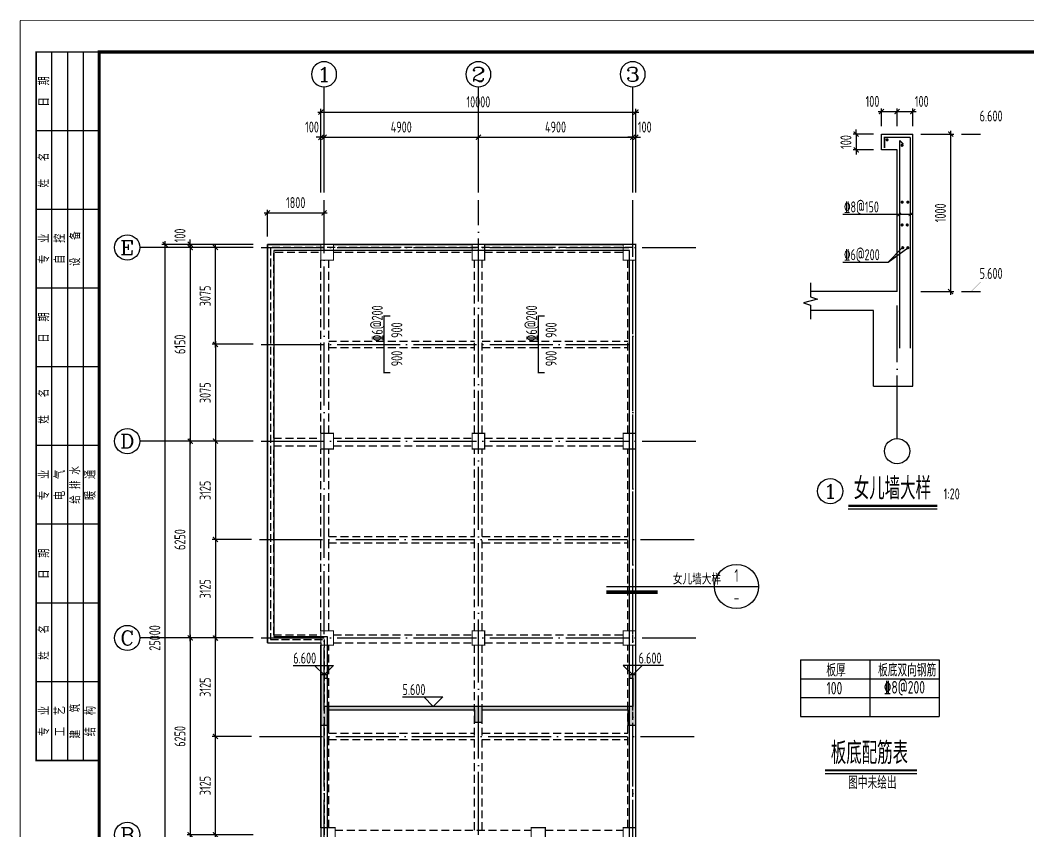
# Model space of a CAD drawing. Extents: x 287149 to 898857, y 100802 to 160212.
# Drawn here: x 775037 to 807034, y 117087 to 142832 of the extents above; entities that cross this region are included whole.
import ezdxf
from ezdxf.enums import TextEntityAlignment as Align

# ---------------------------------------------------------------- set-up
doc = ezdxf.new("R2010")
doc.units = 0
doc.header["$LTSCALE"] = 1000
for name, pattern in [('3', [3.75, 2.5, -1.25]), ('DASH', [0.35, 0.25, -0.1]), ('DOTE', [2.42, 2, -0.2, 0.02, -0.2])]:
    doc.linetypes.add(name, pattern=pattern)
doc.layers.get('0').update_dxf_attribs({"linetype": 'CONTINUOUS'})
doc.layers.get('DEFPOINTS').update_dxf_attribs({"linetype": 'CONTINUOUS'})
for name, color, linetype in [('22000', 2, 'CONTINUOUS'), ('AXIS', 8, 'DOTE'), ('AXIS_DIM', 3, 'CONTINUOUS'), ('AXIS_TEXT', 3, 'CONTINUOUS'), ('DIM', 3, 'CONTINUOUS'), ('DOTE', 8, 'DOTE'), ('FRAME', 3, 'CONTINUOUS'), ('HATCH', 8, 'CONTINUOUS'), ('PUB_TEXT', 7, 'CONTINUOUS'), ('roof', 30, 'CONTINUOUS'), ('S_BEAM', 4, 'CONTINUOUS'), ('S_BEAMDASH', 134, '3'), ('S_BEAMDIMLOCALVER', 7, 'CONTINUOUS'), ('S_CL', 2, 'CONTINUOUS'), ('TEXT', 7, 'CONTINUOUS'), ('THIN', 7, 'CONTINUOUS'), ('WALL', 6, 'CONTINUOUS'), ('填充', 8, 'CONTINUOUS'), ('支座钢筋', 1, 'CONTINUOUS'), ('板标注', 221, 'CONTINUOUS'), ('第三道尺寸线', 4, 'CONTINUOUS')]:
    doc.layers.add(name, color=color, linetype=linetype)
for name, color, linetype, lineweight in [('rein', 1, 'CONTINUOUS', 18), ('S_SlabUpBar', 1, 'CONTINUOUS', 35), ('S_SlabUpBarDim', 84, 'CONTINUOUS', 25), ('S_SlabUpBarText', 7, 'CONTINUOUS', 25)]:
    doc.layers.add(name, color=color, linetype=linetype, lineweight=lineweight)
doc.styles.add('_AXIS', font='complex.shx', dxfattribs={"bigfont": 'gbcbig.shx'})
doc.styles.add('_TCH_AXIS', font='COMPLEX', dxfattribs={"bigfont": 'GBCBIG'})
doc.styles.add('COMPLEX', font='COMPLEX')
doc.styles.add('DXFS', font='txt.shx', dxfattribs={"width": 0.7, "bigfont": 'dxfs.shx'})
doc.styles.add('hztxt', font='tssdeng.shx', dxfattribs={"width": 0.7, "height": 10, "bigfont": 'hztxt.shx'})
doc.styles.add('TSSD_Dimension', font='tssdeng.shx', dxfattribs={"width": 0.7, "bigfont": 'hztxt.shx'})
doc.styles.add('TSSD_Label', font='tssdeng.shx', dxfattribs={"width": 0.7, "bigfont": 'aHzTXT.shx'})
doc.styles.add('TSSD_Num', font='Tssdeng.shx', dxfattribs={"width": 0.7, "bigfont": 'hztxt.shx'})
doc.styles.add('TSSD_Rein', font='tssdeng.shx', dxfattribs={"width": 0.7, "bigfont": 'hztxt.shx'})
doc.dimstyles.new('TSSD_100_100', dxfattribs={"dimtxt": 350, "dimasz": 150, "dimexe": 100, "dimexo": 250, "dimgap": 150, "dimtad": 1, "dimdec": 0, "dimzin": 0, "dimdsep": 46, "dimtxsty": 'TSSD_Dimension', "dimblk": 'ARCHTICK', "dimcen": 0, "dimdle": 100, "dimclrd": 3, "dimclre": 3, "dimclrt": 7, "dimadec": 0, "dimazin": 0, "dimtfac": 1, "dimtdec": 0, "dimtix": 1, "dimtmove": 2, "dimatfit": 3, "dimfxl": 100, "dimtolj": 1, "dimtzin": 0, "dimarcsym": 0})
doc.dimstyles.new('TSSD_20_100', dxfattribs={"dimtxt": 350, "dimasz": 150, "dimexe": 100, "dimexo": 250, "dimgap": 150, "dimtad": 1, "dimdec": 0, "dimlfac": 0.2, "dimzin": 0, "dimdsep": 46, "dimtxsty": 'TSSD_Dimension', "dimblk": 'ARCHTICK', "dimcen": 0, "dimdle": 100, "dimclrd": 256, "dimclre": 256, "dimclrt": 55, "dimadec": 0, "dimazin": 0, "dimtfac": 1, "dimtdec": 0, "dimtix": 1, "dimtmove": 2, "dimatfit": 3, "dimldrblk": '_tsdbk', "dimfxl": 100, "dimtolj": 1, "dimtzin": 0, "dimarcsym": 0})

# ---------------------------------------------------------------- blocks, each defined once
blk = doc.blocks.new('_ARCHTICK')
at = {"color": 0}
blk.add_lwpolyline([(-0.53, -0.53, 0.25, 0.25, 0), (0.53, 0.53, 0.5, 0.5, 0)], format="xyseb", dxfattribs=at)
blk = doc.blocks.new('*D311')
at = {"layer": 'AXIS_DIM', "color": 3, "lineweight": -2}
for p, q in [((784687, 137362), (784687, 139212)), ((789587, 137362), (789587, 139212)), ((784587, 139112), (789687, 139112))]:
    blk.add_line(p, q, dxfattribs=at)
at = {"layer": 'DEFPOINTS', "color": 0}
for p in [(789587, 139112), (784687, 137112), (789587, 137112)]:
    blk.add_point(p, dxfattribs=at)
at = {"layer": 'AXIS_DIM', "color": 3, "lineweight": -2, "xscale": 150, "yscale": 150, "zscale": 150, "rotation": 180}
blk.add_blockref('_ARCHTICK', (784687, 139112), dxfattribs=at)
at = {"layer": 'AXIS_DIM', "color": 3, "lineweight": -2, "xscale": 150, "yscale": 150, "zscale": 150}
blk.add_blockref('_ARCHTICK', (789587, 139112), dxfattribs=at)
at = {"layer": 'AXIS_DIM', "color": 7, "insert": (787137, 139437), "char_height": 350, "attachment_point": 5, "style": 'TSSD_Dimension'}
blk.add_mtext('\\A1;4900', dxfattribs=at)
blk = doc.blocks.new('*D312')
at = {"layer": 'AXIS_DIM', "color": 3, "lineweight": -2}
for p, q in [((789587, 137362), (789587, 139212)), ((794487, 137362), (794487, 139212)), ((789487, 139112), (794587, 139112))]:
    blk.add_line(p, q, dxfattribs=at)
at = {"layer": 'DEFPOINTS', "color": 0}
for p in [(794487, 139112), (789587, 137112), (794487, 137112)]:
    blk.add_point(p, dxfattribs=at)
at = {"layer": 'AXIS_DIM', "color": 3, "lineweight": -2, "xscale": 150, "yscale": 150, "zscale": 150, "rotation": 180}
blk.add_blockref('_ARCHTICK', (789587, 139112), dxfattribs=at)
at = {"layer": 'AXIS_DIM', "color": 3, "lineweight": -2, "xscale": 150, "yscale": 150, "zscale": 150}
blk.add_blockref('_ARCHTICK', (794487, 139112), dxfattribs=at)
at = {"layer": 'AXIS_DIM', "color": 7, "insert": (792037, 139437), "char_height": 350, "attachment_point": 5, "style": 'TSSD_Dimension'}
blk.add_mtext('\\A1;4900', dxfattribs=at)
blk = doc.blocks.new('*D314')
at = {"layer": 'AXIS_DIM', "color": 3, "lineweight": -2}
for p, q in [((782437, 123212), (780337, 123212)), ((780437, 123312), (780437, 116862)), ((782437, 116962), (780337, 116962))]:
    blk.add_line(p, q, dxfattribs=at)
at = {"layer": 'DEFPOINTS', "color": 0}
for p in [(782687, 123212), (780437, 116962), (782687, 116962)]:
    blk.add_point(p, dxfattribs=at)
at = {"layer": 'AXIS_DIM', "color": 3, "lineweight": -2, "xscale": 150, "yscale": 150, "zscale": 150}
for p, rotation in [((780437, 123212), 90), ((780437, 116962), 270)]:
    blk.add_blockref('_ARCHTICK', p, dxfattribs=dict(at, rotation=rotation))
at = {"layer": 'AXIS_DIM', "color": 7, "insert": (780112, 120087), "char_height": 350, "attachment_point": 5, "rotation": 90, "style": 'TSSD_Dimension'}
blk.add_mtext('\\A1;6250', dxfattribs=at)
blk = doc.blocks.new('*D315')
at = {"layer": 'AXIS_DIM', "color": 3, "lineweight": -2}
for p, q in [((780437, 135712), (780437, 129362)), ((782437, 135612), (780337, 135612)), ((782437, 129462), (780337, 129462))]:
    blk.add_line(p, q, dxfattribs=at)
at = {"layer": 'DEFPOINTS', "color": 0}
for p in [(782687, 135612), (780437, 129462), (782687, 129462)]:
    blk.add_point(p, dxfattribs=at)
at = {"layer": 'AXIS_DIM', "color": 3, "lineweight": -2, "xscale": 150, "yscale": 150, "zscale": 150}
for p, rotation in [((780437, 135612), 90), ((780437, 129462), 270)]:
    blk.add_blockref('_ARCHTICK', p, dxfattribs=dict(at, rotation=rotation))
at = {"layer": 'AXIS_DIM', "color": 7, "insert": (780112, 132537), "char_height": 350, "attachment_point": 5, "rotation": 90, "style": 'TSSD_Dimension'}
blk.add_mtext('\\A1;6150', dxfattribs=at)
blk = doc.blocks.new('*D316')
at = {"layer": 'AXIS_DIM', "color": 3, "lineweight": -2}
for p, q in [((784487, 139912), (794687, 139912)), ((784587, 137362), (784587, 140012)), ((794587, 137362), (794587, 140012))]:
    blk.add_line(p, q, dxfattribs=at)
at = {"layer": 'DEFPOINTS', "color": 0}
for p in [(794587, 139912), (784587, 137112), (794587, 137112)]:
    blk.add_point(p, dxfattribs=at)
at = {"layer": 'AXIS_DIM', "color": 3, "lineweight": -2, "xscale": 150, "yscale": 150, "zscale": 150, "rotation": 180}
blk.add_blockref('_ARCHTICK', (784587, 139912), dxfattribs=at)
at = {"layer": 'AXIS_DIM', "color": 3, "lineweight": -2, "xscale": 150, "yscale": 150, "zscale": 150}
blk.add_blockref('_ARCHTICK', (794587, 139912), dxfattribs=at)
at = {"layer": 'AXIS_DIM', "color": 7, "insert": (789587, 140237), "char_height": 350, "attachment_point": 5, "style": 'TSSD_Dimension'}
blk.add_mtext('\\A1;10000', dxfattribs=at)
blk = doc.blocks.new('*D317')
at = {"layer": 'AXIS_DIM', "color": 3, "lineweight": -2}
for p, q in [((782437, 135712), (779537, 135712)), ((779637, 110612), (779637, 135812)), ((782437, 110712), (779537, 110712))]:
    blk.add_line(p, q, dxfattribs=at)
at = {"layer": 'DEFPOINTS', "color": 0}
for p in [(779637, 135712), (782687, 135712), (782687, 110712)]:
    blk.add_point(p, dxfattribs=at)
at = {"layer": 'AXIS_DIM', "color": 3, "lineweight": -2, "xscale": 150, "yscale": 150, "zscale": 150}
for p, rotation in [((779637, 135712), 90), ((779637, 110712), 270)]:
    blk.add_blockref('_ARCHTICK', p, dxfattribs=dict(at, rotation=rotation))
at = {"layer": 'AXIS_DIM', "color": 7, "insert": (779312, 123212), "char_height": 350, "attachment_point": 5, "rotation": 90, "style": 'TSSD_Dimension'}
blk.add_mtext('\\A1;25000', dxfattribs=at)
blk = doc.blocks.new('*D319')
at = {"layer": 'AXIS_DIM', "color": 3, "lineweight": -2}
for p, q in [((782437, 135712), (780337, 135712)), ((780437, 135712), (780437, 135862)), ((780437, 135612), (780437, 135712)), ((782437, 135612), (780337, 135612)), ((780437, 135612), (780437, 135462))]:
    blk.add_line(p, q, dxfattribs=at)
at = {"layer": 'DEFPOINTS', "color": 0}
for p in [(780437, 135712), (782687, 135712), (782687, 135612)]:
    blk.add_point(p, dxfattribs=at)
at = {"layer": 'AXIS_DIM', "color": 3, "lineweight": -2, "xscale": 150, "yscale": 150, "zscale": 150}
for p, rotation in [((780437, 135712), 270), ((780437, 135612), 90)]:
    blk.add_blockref('_ARCHTICK', p, dxfattribs=dict(at, rotation=rotation))
at = {"layer": 'AXIS_DIM', "color": 7, "insert": (780112, 135994), "char_height": 350, "attachment_point": 5, "rotation": 90, "style": 'TSSD_Dimension'}
blk.add_mtext('\\A1;100', dxfattribs=at)
blk = doc.blocks.new('*D320')
at = {"layer": 'AXIS_DIM', "color": 3, "lineweight": -2}
for p, q in [((794487, 137362), (794487, 139212)), ((794587, 137362), (794587, 139212)), ((794487, 139112), (794337, 139112)), ((794487, 139112), (794587, 139112)), ((794587, 139112), (794737, 139112))]:
    blk.add_line(p, q, dxfattribs=at)
at = {"layer": 'DEFPOINTS', "color": 0}
for p in [(794587, 139112), (794487, 137112), (794587, 137112)]:
    blk.add_point(p, dxfattribs=at)
at = {"layer": 'AXIS_DIM', "color": 3, "lineweight": -2, "xscale": 150, "yscale": 150, "zscale": 150}
blk.add_blockref('_ARCHTICK', (794487, 139112), dxfattribs=at)
at = {"layer": 'AXIS_DIM', "color": 3, "lineweight": -2, "xscale": 150, "yscale": 150, "zscale": 150, "rotation": 180}
blk.add_blockref('_ARCHTICK', (794587, 139112), dxfattribs=at)
at = {"layer": 'AXIS_DIM', "color": 7, "insert": (794869, 139437), "char_height": 350, "attachment_point": 5, "style": 'TSSD_Dimension'}
blk.add_mtext('\\A1;100', dxfattribs=at)
blk = doc.blocks.new('*D321')
at = {"layer": 'AXIS_DIM', "color": 3, "lineweight": -2}
for p, q in [((784587, 137362), (784587, 139212)), ((784687, 137362), (784687, 139212)), ((784587, 139112), (784437, 139112)), ((784687, 139112), (784587, 139112)), ((784687, 139112), (784837, 139112))]:
    blk.add_line(p, q, dxfattribs=at)
at = {"layer": 'DEFPOINTS', "color": 0}
for p in [(784587, 139112), (784587, 137112), (784687, 137112)]:
    blk.add_point(p, dxfattribs=at)
at = {"layer": 'AXIS_DIM', "color": 3, "lineweight": -2, "xscale": 150, "yscale": 150, "zscale": 150}
blk.add_blockref('_ARCHTICK', (784587, 139112), dxfattribs=at)
at = {"layer": 'AXIS_DIM', "color": 3, "lineweight": -2, "xscale": 150, "yscale": 150, "zscale": 150, "rotation": 180}
blk.add_blockref('_ARCHTICK', (784687, 139112), dxfattribs=at)
at = {"layer": 'AXIS_DIM', "color": 7, "insert": (784305, 139437), "char_height": 350, "attachment_point": 5, "style": 'TSSD_Dimension'}
blk.add_mtext('\\A1;100', dxfattribs=at)
blk = doc.blocks.new('_AXISO')
blk.add_circle((0, 0), 0.5)
at = {"layer": 'AXIS_TEXT', "style": 'COMPLEX', "width": 1.041667}
blk.add_attdef('A', text='', height=0.56, dxfattribs=at).set_placement((-0.25, -0.28), (0.25, -0.28), align=Align.FIT)
blk = doc.blocks.new('*D322')
at = {"layer": 'AXIS_DIM', "color": 3, "lineweight": -2}
for p, q in [((782437, 129462), (780337, 129462)), ((780437, 123112), (780437, 129562)), ((782437, 123212), (780337, 123212))]:
    blk.add_line(p, q, dxfattribs=at)
at = {"layer": 'DEFPOINTS', "color": 0}
for p in [(780437, 129462), (782687, 129462), (782687, 123212)]:
    blk.add_point(p, dxfattribs=at)
at = {"layer": 'AXIS_DIM', "color": 3, "lineweight": -2, "xscale": 150, "yscale": 150, "zscale": 150}
for p, rotation in [((780437, 129462), 90), ((780437, 123212), 270)]:
    blk.add_blockref('_ARCHTICK', p, dxfattribs=dict(at, rotation=rotation))
at = {"layer": 'AXIS_DIM', "color": 7, "insert": (780112, 126337), "char_height": 350, "attachment_point": 5, "rotation": 90, "style": 'TSSD_Dimension'}
blk.add_mtext('\\A1;6250', dxfattribs=at)
blk = doc.blocks.new('A$C2F0C53E4')
at = {"layer": 'FRAME', "lineweight": 18}
blk.add_line((0, 0), (0, 42000), dxfattribs=at)
at = {"layer": 'FRAME'}
for points in [[(10, 42010, 20, 20, 0), (10, 10, 20, 20, 0), (59410, 10, 20, 20, 0), (59410, 42010, 20, 20, 0)], [(2510, 41010, 100, 100, 0), (2510, 1010, 100, 100, 0), (58410, 1010, 100, 100, 0), (58410, 41010, 100, 100, 0)]]:
    blk.add_lwpolyline(points, format="xyseb", close=True, dxfattribs=at)
blk.add_lwpolyline([(2510, 41010, 50, 50, 0), (510, 41010, 50, 50, 0), (510, 18510, 50, 50, 0), (2510, 18510, 50, 50, 0)], format="xyseb", dxfattribs=at)
for points in [[(1010, 18510), (1010, 41010)], [(1510, 18510), (1510, 41010)], [(2010, 18510), (2010, 41010)], [(2510, 38510), (510, 38510)], [(2510, 36010), (510, 36010)], [(2510, 33510), (510, 33510)], [(2510, 31010), (510, 31010)], [(2510, 28510), (510, 28510)], [(2510, 26010), (510, 26010)], [(2510, 23510), (510, 23510)], [(2510, 21010), (510, 21010)]]:
    blk.add_lwpolyline(points, dxfattribs=at)
at = {"layer": 'FRAME', "char_height": 300, "attachment_point": 5, "rotation": 90, "style": 'DXFS'}
for s, insert, width in [('{\\f宋体|b0|i0|c134|p2;日\\Ftxt.shx,dxfs.shx|c134;  \\f宋体|b0|i0|c134|p2;期\\P}', (760, 39760), 1132.5), ('姓   名', (760, 37260), 1185), ('{\\f宋体|b0|i0|c134|p2;专\\Ftxt.shx,dxfs.shx|c134;  \\f宋体|b0|i0|c134|p2;业\\P}', (760, 34760), 1203.38), ('{\\f宋体|b0|i0|c134|p2;自\\Ftxt.shx,dxfs.shx|c134;  \\f宋体|b0|i0|c134|p2;控\\P}', (1260, 34760), 1148.25), ('设   备', (1760, 34760), 1227), ('{\\f宋体|b0|i0|c134|p2;日\\Ftxt.shx,dxfs.shx|c134;  \\f宋体|b0|i0|c134|p2;期\\P}', (760, 32260), 1132.5), ('姓   名', (760, 29760), 1185), ('{\\f宋体|b0|i0|c134|p2;专\\Ftxt.shx,dxfs.shx|c134;  \\f宋体|b0|i0|c134|p2;业\\P}', (760, 27260), 1203.38), ('{\\f宋体|b0|i0|c134|p2;电\\Ftxt.shx,dxfs.shx|c134;  \\f宋体|b0|i0|c134|p2;气\\P}', (1260, 27260), 1182.38), ('给 排 水', (1760, 27260), 1352.62), ('{\\f宋体|b0|i0|c134|p2;暖\\Ftxt.shx,dxfs.shx|c134;  \\f宋体|b0|i0|c134|p2;通\\P}', (2230, 27260), 1200.75), ('{\\f宋体|b0|i0|c134|p2;日\\Ftxt.shx,dxfs.shx|c134;  \\f宋体|b0|i0|c134|p2;期\\P}', (760, 24760), 1132.5), ('姓   名', (760, 22260), 1185), ('{\\f宋体|b0|i0|c134|p2;专\\Ftxt.shx,dxfs.shx|c134;  \\f宋体|b0|i0|c134|p2;业\\P}', (760, 19760), 1203.38), ('{\\f宋体|b0|i0|c134|p2;工\\Ftxt.shx,dxfs.shx|c134;  \\f宋体|b0|i0|c134|p2;艺\\P}', (1260, 19760), 1177.12), ('建   筑', (1760, 19760), 1206), ('{\\f宋体|b0|i0|c134|p2;结\\Ftxt.shx,dxfs.shx|c134;  \\f宋体|b0|i0|c134|p2;构\\P}', (2230, 19760), 1192.88)]:
    blk.add_mtext(s, dxfattribs=dict(at, insert=insert, width=width))
blk = doc.blocks.new('*D332')
at = {"layer": 'DEFPOINTS', "color": 0}
for p in [(781237, 123212), (782637, 123212), (782637, 120087)]:
    blk.add_point(p, dxfattribs=at)
at = {"layer": '第三道尺寸线', "color": 3, "lineweight": -2}
for p, q in [((782387, 123212), (781137, 123212)), ((781237, 119987), (781237, 123312)), ((782387, 120087), (781137, 120087))]:
    blk.add_line(p, q, dxfattribs=at)
at = {"layer": '第三道尺寸线', "color": 3, "lineweight": -2, "xscale": 150, "yscale": 150, "zscale": 150}
for p, rotation in [((781237, 123212), 90), ((781237, 120087), 270)]:
    blk.add_blockref('_ARCHTICK', p, dxfattribs=dict(at, rotation=rotation))
at = {"layer": '第三道尺寸线', "color": 7, "insert": (780912, 121649), "char_height": 350, "attachment_point": 5, "rotation": 90, "style": 'TSSD_Dimension'}
blk.add_mtext('\\A1;3125', dxfattribs=at)
blk = doc.blocks.new('*D333')
at = {"layer": 'DEFPOINTS', "color": 0}
for p in [(781237, 120087), (782637, 120087), (782637, 116962)]:
    blk.add_point(p, dxfattribs=at)
at = {"layer": '第三道尺寸线', "color": 3, "lineweight": -2}
for p, q in [((782387, 120087), (781137, 120087)), ((781237, 116862), (781237, 120187)), ((782387, 116962), (781137, 116962))]:
    blk.add_line(p, q, dxfattribs=at)
at = {"layer": '第三道尺寸线', "color": 3, "lineweight": -2, "xscale": 150, "yscale": 150, "zscale": 150}
for p, rotation in [((781237, 120087), 90), ((781237, 116962), 270)]:
    blk.add_blockref('_ARCHTICK', p, dxfattribs=dict(at, rotation=rotation))
at = {"layer": '第三道尺寸线', "color": 7, "insert": (780912, 118524), "char_height": 350, "attachment_point": 5, "rotation": 90, "style": 'TSSD_Dimension'}
blk.add_mtext('\\A1;3125', dxfattribs=at)
blk = doc.blocks.new('*D334')
at = {"layer": 'DEFPOINTS', "color": 0}
for p in [(781237, 135612), (782687, 135612), (782687, 132537)]:
    blk.add_point(p, dxfattribs=at)
at = {"layer": '第三道尺寸线', "color": 3, "lineweight": -2}
for p, q in [((781237, 132437), (781237, 135712)), ((782437, 135612), (781137, 135612)), ((782437, 132537), (781137, 132537))]:
    blk.add_line(p, q, dxfattribs=at)
at = {"layer": '第三道尺寸线', "color": 3, "lineweight": -2, "xscale": 150, "yscale": 150, "zscale": 150}
for p, rotation in [((781237, 135612), 90), ((781237, 132537), 270)]:
    blk.add_blockref('_ARCHTICK', p, dxfattribs=dict(at, rotation=rotation))
at = {"layer": '第三道尺寸线', "color": 7, "insert": (780912, 134074), "char_height": 350, "attachment_point": 5, "rotation": 90, "style": 'TSSD_Dimension'}
blk.add_mtext('\\A1;3075', dxfattribs=at)
blk = doc.blocks.new('*D335')
at = {"layer": 'DEFPOINTS', "color": 0}
for p in [(782687, 132537), (781237, 129462), (782687, 129462)]:
    blk.add_point(p, dxfattribs=at)
at = {"layer": '第三道尺寸线', "color": 3, "lineweight": -2}
for p, q in [((782437, 132537), (781137, 132537)), ((781237, 132637), (781237, 129362)), ((782437, 129462), (781137, 129462))]:
    blk.add_line(p, q, dxfattribs=at)
at = {"layer": '第三道尺寸线', "color": 3, "lineweight": -2, "xscale": 150, "yscale": 150, "zscale": 150}
for p, rotation in [((781237, 132537), 90), ((781237, 129462), 270)]:
    blk.add_blockref('_ARCHTICK', p, dxfattribs=dict(at, rotation=rotation))
at = {"layer": '第三道尺寸线', "color": 7, "insert": (780912, 130999), "char_height": 350, "attachment_point": 5, "rotation": 90, "style": 'TSSD_Dimension'}
blk.add_mtext('\\A1;3075', dxfattribs=at)
blk = doc.blocks.new('*D336')
at = {"layer": 'DEFPOINTS', "color": 0}
for p in [(782637, 126337), (781237, 123212), (782637, 123212)]:
    blk.add_point(p, dxfattribs=at)
at = {"layer": '第三道尺寸线', "color": 3, "lineweight": -2}
for p, q in [((781237, 126437), (781237, 123112)), ((782387, 126337), (781137, 126337)), ((782387, 123212), (781137, 123212))]:
    blk.add_line(p, q, dxfattribs=at)
at = {"layer": '第三道尺寸线', "color": 3, "lineweight": -2, "xscale": 150, "yscale": 150, "zscale": 150}
for p, rotation in [((781237, 126337), 90), ((781237, 123212), 270)]:
    blk.add_blockref('_ARCHTICK', p, dxfattribs=dict(at, rotation=rotation))
at = {"layer": '第三道尺寸线', "color": 7, "insert": (780912, 124774), "char_height": 350, "attachment_point": 5, "rotation": 90, "style": 'TSSD_Dimension'}
blk.add_mtext('\\A1;3125', dxfattribs=at)
blk = doc.blocks.new('*D337')
at = {"layer": 'DEFPOINTS', "color": 0}
for p in [(782637, 129462), (781237, 126337), (782637, 126337)]:
    blk.add_point(p, dxfattribs=at)
at = {"layer": '第三道尺寸线', "color": 3, "lineweight": -2}
for p, q in [((782387, 129462), (781137, 129462)), ((781237, 129562), (781237, 126237)), ((782387, 126337), (781137, 126337))]:
    blk.add_line(p, q, dxfattribs=at)
at = {"layer": '第三道尺寸线', "color": 3, "lineweight": -2, "xscale": 150, "yscale": 150, "zscale": 150}
for p, rotation in [((781237, 129462), 90), ((781237, 126337), 270)]:
    blk.add_blockref('_ARCHTICK', p, dxfattribs=dict(at, rotation=rotation))
at = {"layer": '第三道尺寸线', "color": 7, "insert": (780912, 127899), "char_height": 350, "attachment_point": 5, "rotation": 90, "style": 'TSSD_Dimension'}
blk.add_mtext('\\A1;3125', dxfattribs=at)
blk = doc.blocks.new('*D365')
at = {"layer": 'AXIS_DIM', "color": 3, "lineweight": -2}
for p, q in [((782787, 136712), (784787, 136712)), ((782887, 135962), (782887, 136812)), ((784687, 135962), (784687, 136812))]:
    blk.add_line(p, q, dxfattribs=at)
at = {"layer": 'DEFPOINTS', "color": 0}
for p in [(784687, 136712), (782887, 135712), (784687, 135712)]:
    blk.add_point(p, dxfattribs=at)
at = {"layer": 'AXIS_DIM', "color": 3, "lineweight": -2, "xscale": 150, "yscale": 150, "zscale": 150, "rotation": 180}
blk.add_blockref('_ARCHTICK', (782887, 136712), dxfattribs=at)
at = {"layer": 'AXIS_DIM', "color": 3, "lineweight": -2, "xscale": 150, "yscale": 150, "zscale": 150}
blk.add_blockref('_ARCHTICK', (784687, 136712), dxfattribs=at)
at = {"layer": 'AXIS_DIM', "color": 7, "insert": (783787, 137037), "char_height": 350, "attachment_point": 5, "style": 'TSSD_Dimension'}
blk.add_mtext('\\A1;1800', dxfattribs=at)
blk = doc.blocks.new('ts_idx')
at = {"color": 0, "linetype": 'ByBlock', "lineweight": -2}
blk.add_line((-0.5, 0), (0.5, 0), dxfattribs=at)
blk.add_circle((0, 0), 0.5, dxfattribs=at)
at = {"color": 0, "linetype": 'ByBlock', "lineweight": -2, "style": 'TSSD_Num', "width": 0.7}
for tag, p in [('1', (0, 0.25)), ('A', (0, -0.25))]:
    blk.add_attdef(tag, text='', height=0.286, dxfattribs=at).set_placement(p, align=Align.MIDDLE_CENTER)
blk = doc.blocks.new('*D370')
at = {"layer": 'DEFPOINTS', "color": 0}
for p in [(803383, 139927), (802883, 139212), (803383, 139212)]:
    blk.add_point(p, dxfattribs=at)
at = {"layer": 'DIM', "lineweight": -2}
for p, q in [((802783, 139927), (803483, 139927)), ((802883, 139462), (802883, 140027)), ((803383, 139462), (803383, 140027))]:
    blk.add_line(p, q, dxfattribs=at)
at = {"layer": 'DIM', "lineweight": -2, "xscale": 150, "yscale": 150, "zscale": 150, "rotation": 180}
blk.add_blockref('_ARCHTICK', (802883, 139927), dxfattribs=at)
at = {"layer": 'DIM', "lineweight": -2, "xscale": 150, "yscale": 150, "zscale": 150}
blk.add_blockref('_ARCHTICK', (803383, 139927), dxfattribs=at)
at = {"layer": 'DIM', "color": 55, "insert": (803665, 140252), "char_height": 350, "attachment_point": 5, "style": 'TSSD_Dimension'}
blk.add_mtext('\\A1;100', dxfattribs=at)
blk = doc.blocks.new('_tsdbk')
blk = doc.blocks.new('*D371')
at = {"layer": 'DEFPOINTS', "color": 0}
for p in [(803383, 139212), (803383, 134212), (804583, 134212)]:
    blk.add_point(p, dxfattribs=at)
at = {"layer": 'DIM', "lineweight": -2}
for p, q in [((803633, 139212), (804683, 139212)), ((804583, 139312), (804583, 134112)), ((803633, 134212), (804683, 134212))]:
    blk.add_line(p, q, dxfattribs=at)
at = {"layer": 'DIM', "lineweight": -2, "xscale": 150, "yscale": 150, "zscale": 150}
for p, rotation in [((804583, 139212), 90), ((804583, 134212), 270)]:
    blk.add_blockref('_ARCHTICK', p, dxfattribs=dict(at, rotation=rotation))
at = {"layer": 'DIM', "color": 55, "insert": (804258, 136712), "char_height": 350, "attachment_point": 5, "rotation": 90, "style": 'TSSD_Dimension'}
blk.add_mtext('\\A1;1000', dxfattribs=at)
blk = doc.blocks.new('*D372')
at = {"layer": 'DEFPOINTS', "color": 0}
for p in [(802883, 139927), (802383, 139212), (802883, 139212)]:
    blk.add_point(p, dxfattribs=at)
at = {"layer": 'DIM', "lineweight": -2}
for p, q in [((802283, 139927), (802983, 139927)), ((802383, 139462), (802383, 140027)), ((802883, 139462), (802883, 140027))]:
    blk.add_line(p, q, dxfattribs=at)
at = {"layer": 'DIM', "lineweight": -2, "xscale": 150, "yscale": 150, "zscale": 150, "rotation": 180}
blk.add_blockref('_ARCHTICK', (802383, 139927), dxfattribs=at)
at = {"layer": 'DIM', "lineweight": -2, "xscale": 150, "yscale": 150, "zscale": 150}
blk.add_blockref('_ARCHTICK', (802883, 139927), dxfattribs=at)
at = {"layer": 'DIM', "color": 55, "insert": (802101, 140252), "char_height": 350, "attachment_point": 5, "style": 'TSSD_Dimension'}
blk.add_mtext('\\A1;100', dxfattribs=at)
blk = doc.blocks.new('*D373')
at = {"layer": 'DEFPOINTS', "color": 0}
for p in [(802383, 139212), (801583, 138712), (802383, 138712)]:
    blk.add_point(p, dxfattribs=at)
at = {"layer": 'DIM', "lineweight": -2}
for p, q in [((802133, 139212), (801483, 139212)), ((801583, 139212), (801583, 139362)), ((801583, 139212), (801583, 138712)), ((802133, 138712), (801483, 138712)), ((801583, 138712), (801583, 138562))]:
    blk.add_line(p, q, dxfattribs=at)
at = {"layer": 'DIM', "lineweight": -2, "xscale": 150, "yscale": 150, "zscale": 150}
for p, rotation in [((801583, 139212), 270), ((801583, 138712), 90)]:
    blk.add_blockref('_ARCHTICK', p, dxfattribs=dict(at, rotation=rotation))
at = {"layer": 'DIM', "color": 55, "insert": (801258, 138962), "char_height": 350, "attachment_point": 5, "rotation": 90, "style": 'TSSD_Dimension'}
blk.add_mtext('\\A1;100', dxfattribs=at)

msp = doc.modelspace()

# ---------------------------------------------------------------- hatches: boundary and pattern name
at = {"layer": 'HATCH'}
msp.add_hatch(color=256, dxfattribs=at).paths.add_polyline_path([(789711.971, 120928.284), (794336.971, 120928.284), (794336.971, 120438.284), (794586.971, 120438.284), (794586.971, 122038.284), (794386.971, 122038.284), (794386.971, 121938.284), (794486.971, 121938.284), (794486.971, 121038.284), (784686.971, 121038.284), (784686.971, 121938.284), (784786.971, 121938.284), (784786.971, 122038.284), (784586.971, 122038.284), (784586.971, 120438.284), (784836.971, 120438.284), (784836.971, 120928.284), (789461.971, 120928.284), (789461.971, 120538.284), (789711.971, 120538.284)])

# ---------------------------------------------------------------- linework, layer by layer
at = {"layer": 'AXIS'}
for p, q in [((784686.971, 108811.708), (784686.971, 137111.708)), ((789586.971, 116961.708), (789586.971, 137111.708)), ((794486.971, 108811.708), (794486.971, 137111.708)), ((782686.971, 135611.708), (796486.971, 135611.708)), ((782686.971, 132536.708), (794586.971, 132536.708)), ((782686.971, 129461.708), (796486.971, 129461.708)), ((782637.045, 126336.708), (796437.045, 126336.708)), ((782686.971, 123211.708), (796486.971, 123211.708)), ((782637.045, 120086.708), (796437.045, 120086.708))]:
    msp.add_line(p, q, dxfattribs=at)
at = {"layer": 'AXIS_TEXT'}
for p, q in [((784686.971, 137361.708), (784686.971, 140711.631)), ((789586.971, 137361.708), (789586.971, 140711.631)), ((794486.971, 137361.708), (794486.971, 140711.631)), ((782436.971, 135611.708), (778837.045, 135611.708)), ((782436.971, 129461.708), (778837.045, 129461.708)), ((782436.971, 123211.708), (778837.045, 123211.708))]:
    msp.add_line(p, q, dxfattribs=at)
at = {"layer": 'DOTE', "linetype": 'DOTE'}
msp.add_lwpolyline([(802882.81, 129545.679), (802882.81, 133768.185)], dxfattribs=at)
at = {"layer": 'rein', "const_width": 50}
for points in [[(802588.261, 139031.609, -1), (802538.261, 139031.609, -1)], [(803017.359, 138857.609, 1), (803067.359, 138857.609, 1)], [(803017.359, 137050.871, 1), (803067.359, 137050.871, 1)], [(803248.261, 137050.871, -1), (803198.261, 137050.871, -1)], [(803017.359, 136327.489, 1), (803067.359, 136327.489, 1)], [(803228.261, 136327.489, -1), (803178.261, 136327.489, -1)], [(803037.359, 135605.243, 1), (803087.359, 135605.243, 1)], [(803248.261, 135605.243, -1), (803198.261, 135605.243, -1)]]:
    msp.add_lwpolyline(points, format="xyb", close=True, dxfattribs=at)
at = {"layer": 'roof'}
for points in [[(784586.971, 110711.708), (794586.971, 110711.708), (794586.971, 135711.708), (782886.971, 135711.708), (782886.971, 123061.708), (784586.971, 123061.708)], [(784786.971, 110911.708), (794386.971, 110911.708), (794386.971, 135511.708), (783086.971, 135511.708), (783086.971, 123261.708), (784786.971, 123261.708)]]:
    msp.add_lwpolyline(points, close=True, dxfattribs=at)
at = {"layer": 'roof', "linetype": 'DASH'}
msp.add_lwpolyline([(784686.971, 110811.708), (794486.971, 110811.708), (794486.971, 135611.708), (782986.971, 135611.708), (782986.971, 123161.708), (784686.971, 123161.708)], close=True, dxfattribs=at)
at = {"layer": 'roof'}
msp.add_lwpolyline([(789711.971, 120928.284), (794336.971, 120928.284), (794336.971, 120438.284), (794586.971, 120438.284), (794586.971, 122038.284), (794386.971, 122038.284), (794386.971, 121938.284), (794486.971, 121938.284), (794486.971, 121038.284), (784686.971, 121038.284), (784686.971, 121938.284), (784786.971, 121938.284), (784786.971, 122038.284), (784586.971, 122038.284), (784586.971, 120438.284), (784836.971, 120438.284), (784836.971, 120928.284), (789461.971, 120928.284), (789461.971, 120538.284), (789711.971, 120538.284), (789711.971, 120928.284)], dxfattribs=at)
at = {"layer": 'S_BEAM', "ltscale": 0.01}
for p, q in [((782886.971, 135711.708), (784586.971, 135711.708)), ((782886.971, 129461.708), (782886.971, 135711.708)), ((784986.971, 135711.708), (789386.971, 135711.708)), ((789786.971, 135711.708), (794186.971, 135711.708)), ((794586.971, 129711.708), (794586.971, 135211.708)), ((782886.971, 123061.708), (782886.971, 129461.708)), ((794586.971, 123436.708), (794586.971, 129211.708)), ((782886.971, 123061.708), (784586.971, 123061.708)), ((784586.971, 117186.708), (784586.971, 122986.708)), ((794586.971, 117186.708), (794586.971, 122986.708))]:
    msp.add_line(p, q, dxfattribs=at)
at = {"layer": 'S_BEAMDASH', "ltscale": 0.1}
for p, q in [((783086.971, 129561.708), (783086.971, 135461.708)), ((783136.971, 135461.708), (784586.971, 135461.708)), ((784986.971, 135461.708), (789386.971, 135461.708)), ((789786.971, 135461.708), (794186.971, 135461.708)), ((784586.971, 129711.708), (784586.971, 135211.708)), ((784836.971, 129711.708), (784836.971, 135211.708)), ((789461.971, 129711.708), (789461.971, 135211.708)), ((789711.971, 129711.708), (789711.971, 135211.708)), ((794336.971, 129711.708), (794336.971, 135211.708)), ((784836.971, 132636.708), (789461.971, 132636.708)), ((789711.971, 132636.708), (794336.971, 132636.708)), ((784836.971, 132436.708), (789461.971, 132436.708)), ((789711.971, 132436.708), (794336.971, 132436.708)), ((783086.971, 129561.708), (784586.971, 129561.708)), ((783086.971, 129311.708), (784586.971, 129311.708)), ((783086.971, 123311.708), (783086.971, 129311.708)), ((784986.971, 129561.708), (789386.971, 129561.708)), ((784986.971, 129311.708), (789386.971, 129311.708)), ((789786.971, 129561.708), (794186.971, 129561.708)), ((789786.971, 129311.708), (794186.971, 129311.708)), ((784586.971, 123436.708), (784586.971, 129211.708)), ((784836.971, 123436.708), (784836.971, 129211.708)), ((789461.971, 123436.708), (789461.971, 129211.708)), ((789711.971, 123436.708), (789711.971, 129211.708)), ((794336.971, 123436.708), (794336.971, 129211.708)), ((784836.971, 126436.708), (789461.971, 126436.708)), ((789711.971, 126436.708), (794336.971, 126436.708)), ((784836.971, 126236.708), (789461.971, 126236.708)), ((789711.971, 126236.708), (794336.971, 126236.708)), ((783086.971, 123311.708), (784586.971, 123311.708)), ((784986.971, 123311.708), (789386.971, 123311.708)), ((789786.971, 123311.708), (794186.971, 123311.708)), ((784836.971, 117186.708), (784836.971, 122986.708)), ((784986.971, 123061.708), (789386.971, 123061.708)), ((789461.971, 117111.708), (789461.971, 122986.708)), ((789711.971, 117111.708), (789711.971, 122986.708)), ((789786.971, 123061.708), (794186.971, 123061.708)), ((794336.971, 117186.708), (794336.971, 122986.708)), ((784836.971, 120186.708), (789461.971, 120186.708)), ((789711.971, 120186.708), (794336.971, 120186.708)), ((784836.971, 119986.708), (789461.971, 119986.708)), ((789711.971, 119986.708), (794336.971, 119986.708)), ((785036.971, 117111.708), (791261.971, 117111.708)), ((791711.971, 117111.708), (794186.971, 117111.708))]:
    msp.add_line(p, q, dxfattribs=at)
at = {"layer": 'S_BEAMDIMLOCALVER'}
for q in [(803042.359, 135605.243), (803223.261, 135605.243)]:
    msp.add_line((802597.199, 135145.574), q, dxfattribs=at)
at = {"layer": 'S_CL', "ltscale": 0.01, "const_width": 35}
for points in [[(784986.971, 135211.708), (784986.971, 135711.708), (784586.971, 135711.708), (784586.971, 135211.708)], [(789786.971, 135211.708), (789786.971, 135711.708), (789386.971, 135711.708), (789386.971, 135211.708)], [(794586.971, 135211.708), (794586.971, 135711.708), (794186.971, 135711.708), (794186.971, 135211.708)], [(784986.971, 129211.708), (784986.971, 129711.708), (784586.971, 129711.708), (784586.971, 129211.708)], [(789786.971, 129211.708), (789786.971, 129711.708), (789386.971, 129711.708), (789386.971, 129211.708)], [(794586.971, 129211.708), (794586.971, 129711.708), (794186.971, 129711.708), (794186.971, 129211.708)], [(784986.971, 122986.708), (784986.971, 123436.708), (784586.971, 123436.708), (784586.971, 122986.708)], [(789786.971, 122986.708), (789786.971, 123436.708), (789386.971, 123436.708), (789386.971, 122986.708)], [(794586.971, 122986.708), (794586.971, 123436.708), (794186.971, 123436.708), (794186.971, 122986.708)], [(785036.971, 116736.708), (785036.971, 117186.708), (784586.971, 117186.708), (784586.971, 116736.708)], [(791711.971, 116736.708), (791711.971, 117186.708), (791261.971, 117186.708), (791261.971, 116736.708)], [(794586.971, 116736.708), (794586.971, 117186.708), (794186.971, 117186.708), (794186.971, 116736.708)]]:
    msp.add_lwpolyline(points, close=True, dxfattribs=at)
at = {"layer": 'S_SlabUpBar', "ltscale": 0.01, "const_width": 45}
for points in [[(786791.971, 131636.708), (786591.971, 131636.708), (786591.971, 133436.708), (786791.971, 133436.708)], [(791691.972, 131636.708), (791491.972, 131636.708), (791491.972, 133436.708), (791691.972, 133436.708)]]:
    msp.add_lwpolyline(points, dxfattribs=at)
at = {"layer": 'TEXT', "linetype": 'ByBlock'}
for p, q in [((803363.272, 136661.657), (801160.767, 136661.657)), ((801157.98, 135145.574), (802597.199, 135145.574)), ((801331.886, 127311.169), (804159.156, 127311.169)), ((800594.792, 118907.94), (803511.671, 118907.94))]:
    msp.add_line(p, q, dxfattribs=at)
at = {"layer": 'TEXT', "const_width": 70}
for points in [[(804159.156, 127411.169), (801331.886, 127411.169)], [(803511.671, 119007.94), (800594.792, 119007.94)]]:
    msp.add_lwpolyline(points, dxfattribs=at)
at = {"layer": 'THIN'}
for p, q in [((804931.353, 139211.808), (805531.353, 139211.808)), ((804931.353, 134211.808), (805531.353, 134211.808)), ((793652.462, 124847.308), (797681.373, 124847.308))]:
    msp.add_line(p, q, dxfattribs=at)
for points, const_width in [([(806231.186, 139511.808), (804931.353, 139511.808), (805231.353, 139211.808), (805531.353, 139511.808)], 0.45), ([(806231.186, 134511.808), (804931.353, 134511.808), (805231.353, 134211.808), (805531.353, 134511.808)], 0.45), ([(793652.462, 124667.308), (795280.821, 124667.308)], 120)]:
    msp.add_lwpolyline(points, dxfattribs=dict(at, const_width=const_width))
for points in [[(800132.81, 134491.808), (800132.81, 134041.808), (800352.81, 133971.808), (799912.81, 133851.808), (800132.81, 133781.808), (800132.81, 133331.808)], [(783708.51, 122338.284), (784986.971, 122338.284), (784686.971, 122038.284), (784386.971, 122338.284)], [(795465.433, 122338.284), (794186.971, 122338.284), (794486.971, 122038.284), (794786.971, 122338.284)], [(787177.177, 121338.284), (788455.638, 121338.284), (788155.638, 121038.284), (787855.638, 121338.284)]]:
    msp.add_lwpolyline(points, dxfattribs=at)
at = {"layer": 'WALL'}
for points in [[(802882.81, 138711.808), (802382.81, 138711.808), (802382.81, 139211.808), (803382.81, 139211.808)], [(803382.81, 133611.808), (803382.81, 139211.808)], [(802882.81, 134211.808), (802882.81, 138711.808)], [(802882.81, 134211.808), (800132.81, 134211.808)], [(802132.81, 133611.808), (800132.81, 133611.808)], [(802132.81, 131211.808), (802132.81, 133611.808)], [(803382.81, 131211.808), (803382.81, 133611.808)], [(802132.81, 131211.808), (803382.81, 131211.808)]]:
    msp.add_lwpolyline(points, dxfattribs=at)
at = {"layer": '支座钢筋', "const_width": 45}
for points in [[(803303.191, 139111.949), (802483.191, 139111.949), (802483.191, 138771.949)], [(803303.191, 132411.808), (803303.191, 139111.949)]]:
    msp.add_lwpolyline(points, dxfattribs=at)
at = {"layer": '支座钢筋', "color": 6, "const_width": 45}
for points in [[(802962.81, 132411.808), (802962.81, 139011.949)], [(802962.81, 139011.949), (803082.428, 138891.949)]]:
    msp.add_lwpolyline(points, dxfattribs=at)
at = {"layer": '板标注'}
for p, q in [((799817.174, 122518.01), (804217.371, 122518.01)), ((799817.174, 122518.01), (799817.174, 120718.01)), ((802017.547, 122518.01), (802017.547, 120718.01)), ((804217.371, 122518.01), (804217.371, 120718.01)), ((799817.174, 121918.01), (804217.371, 121918.01)), ((799817.174, 121918.01), (804217.371, 121918.01)), ((799817.174, 121318.01), (804217.371, 121318.01)), ((799817.174, 120718.01), (804217.371, 120718.01)), ((799817.174, 120718.01), (804217.371, 120718.01))]:
    msp.add_line(p, q, dxfattribs=at)

# ---------------------------------------------------------------- block references
at = {"layer": '22000', "xscale": 100, "yscale": 100, "zscale": 100}
for p in [(802956.551, 136661.657), (803297.979, 136661.657)]:
    msp.add_blockref('_ARCHTICK', p, dxfattribs=at)
at = {"layer": 'AXIS_TEXT'}
ref = msp.add_blockref('_AXISO', (784686.971, 141111.631), dxfattribs=dict(at, xscale=-800, yscale=800, zscale=800, rotation=180))
ref.add_attrib('A', '1', dxfattribs={"height": 452.548, "style": '_AXIS', "width": 2.333333}).set_placement((784460.697, 140885.357), (784913.246, 140885.357), align=Align.FIT)
ref = msp.add_blockref('_AXISO', (789586.971, 141111.631), dxfattribs=dict(at, xscale=-800, yscale=800, zscale=800, rotation=180))
ref.add_attrib('A', '2', dxfattribs={"height": 452.548, "style": '_AXIS', "width": 1.5}).set_placement((789360.697, 140885.357), (789813.246, 140885.357), align=Align.FIT)
ref = msp.add_blockref('_AXISO', (794486.971, 141111.631), dxfattribs=dict(at, xscale=-800, yscale=800, zscale=800, rotation=180))
ref.add_attrib('A', '3', dxfattribs={"height": 452.548, "style": '_AXIS', "width": 1.5}).set_placement((794260.697, 140885.357), (794713.246, 140885.357), align=Align.FIT)
ref = msp.add_blockref('_AXISO', (778437.045, 135611.708), dxfattribs=dict(at, xscale=800, yscale=800, zscale=800))
ref.add_attrib('A', 'E', dxfattribs={"height": 452.548, "style": '_AXIS', "width": 1.3125}).set_placement((778210.771, 135385.434), (778663.319, 135385.434), align=Align.FIT)
ref = msp.add_blockref('_AXISO', (778437.045, 129461.708), dxfattribs=dict(at, xscale=800, yscale=800, zscale=800))
ref.add_attrib('A', 'D', dxfattribs={"height": 452.548, "style": '_AXIS', "width": 1.235294}).set_placement((778210.771, 129235.434), (778663.319, 129235.434), align=Align.FIT)
at = {"layer": 'AXIS_TEXT', "xscale": 800, "yscale": 800, "zscale": 800}
msp.add_blockref('_AXISO', (802882.81, 129145.679), dxfattribs=at)
at = {"layer": 'AXIS_TEXT'}
ref = msp.add_blockref('_AXISO', (778437.045, 123211.708), dxfattribs=dict(at, xscale=800, yscale=800, zscale=800))
ref.add_attrib('A', 'C', dxfattribs={"height": 452.548, "style": '_AXIS', "width": 1.4}).set_placement((778210.771, 122985.434), (778663.319, 122985.434), align=Align.FIT)
ref = msp.add_blockref('_AXISO', (778437.045, 116961.708), dxfattribs=dict(at, xscale=800, yscale=800, zscale=800))
ref.add_attrib('A', 'B', dxfattribs={"height": 452.548, "style": '_AXIS', "width": 1.235294}).set_placement((778210.771, 116735.434), (778663.319, 116735.434), align=Align.FIT)
at = {"layer": 'PUB_TEXT'}
ref = msp.add_blockref('_AXISO', (800759.032, 127874.772), dxfattribs=dict(at, xscale=800, yscale=800, zscale=800))
ref.add_attrib('A', '1', dxfattribs={"layer": 'AXIS_TEXT', "height": 452.548, "style": '_TCH_AXIS', "width": 2.333333}).set_placement((800532.758, 127648.498), (800985.307, 127648.498), align=Align.FIT)
at = {"layer": 'THIN'}
ref = msp.add_blockref('ts_idx', (797783.866, 124847.308), dxfattribs=dict(at, xscale=1400, yscale=1400, zscale=1400))
ref.add_attrib('1', '1', dxfattribs={"height": 400, "style": 'TSSD_Num', "width": 0.7}).set_placement((797783.866, 125197.308), align=Align.MIDDLE_CENTER)
ref.add_attrib('10', '-', dxfattribs={"height": 400, "style": 'TSSD_Num', "width": 0.7}).set_placement((797783.866, 124497.308), align=Align.MIDDLE_CENTER)
at = {"layer": '填充'}
msp.add_blockref('A$C2F0C53E4', (775036.971, 100811.708), dxfattribs=at)

# ---------------------------------------------------------------- texts
at = {"layer": 'S_SlabUpBarDim', "style": 'hztxt', "width": 0.7}
for p in [(787171.921, 132986.708), (792071.921, 132986.708), (787171.921, 132086.708), (792071.921, 132086.708)]:
    msp.add_text('900', height=350, rotation=89.9999985, dxfattribs=at).set_placement(p, align=Align.CENTER)
at = {"layer": 'S_SlabUpBarText', "style": 'hztxt', "width": 0.7}
for p in [(786551.921, 132636.708), (791451.922, 132636.708)]:
    msp.add_text('%%1326@200', height=350, rotation=89.9999923, dxfattribs=at).set_placement(p)
at = {"layer": 'TEXT', "linetype": 'ByBlock', "style": 'TSSD_Rein', "width": 0.7}
for s, p in [('%%1328@150', (801193.631, 136724.469)), ('\x846@200', (801193.631, 135208.386)), ('1:20', (804359.156, 127611.169)), ('女儿墙大样', (795761.144, 124907.308))]:
    msp.add_text(s, height=350, dxfattribs=at).set_placement(p)
for s, p in [('女儿墙大样', (803959.156, 127611.169)), ('板底配筋表', (803229.146, 119208.172))]:
    msp.add_text(s, height=700, dxfattribs=at).set_placement(p, align=Align.RIGHT)
at = {"layer": 'TEXT', "style": 'TSSD_Rein', "width": 0.7}
msp.add_text('图中未绘出', height=400, dxfattribs=at).set_placement((801327.076, 118414.807))
at = {"layer": 'THIN', "style": 'TSSD_Rein', "width": 0.7}
for s, p in [('6.600', (806231.186, 139613.081)), ('5.600', (806231.186, 134613.081))]:
    msp.add_text(s, height=350, dxfattribs=at).set_placement(p, align=Align.RIGHT)
at = {"layer": 'THIN', "style": 'TSSD_Label', "width": 0.7}
for s, p in [('6.600', (783708.51, 122398.284)), ('6.600', (794673.894, 122398.284)), ('5.600', (787177.177, 121398.284))]:
    msp.add_text(s, height=350, dxfattribs=at).set_placement(p)
at = {"layer": '板标注', "style": 'TSSD_Rein', "width": 0.7}
for s, p in [('板厚', (800634.402, 121986.948)), ('板底双向钢筋', (802278.253, 121986.948)), ('%%1328@200', (802461.437, 121445.55))]:
    msp.add_text(s, height=400, dxfattribs=at).set_placement(p)
msp.add_text('100', height=400, dxfattribs=at).set_placement((800892.69, 121416.962), align=Align.CENTER)

# ---------------------------------------------------------------- dimensions: what is measured, and where the dimension line sits
at = {"layer": 'AXIS_DIM'}
for p1, p2, distance, picture, middle in [((784586.971, 137111.708), (794586.971, 137111.708), 2799.923, '*D316', (789586.971, 140236.631)), ((784686.971, 137111.708), (789586.971, 137111.708), 1999.923, '*D311', (787136.971, 139436.631)), ((789586.971, 137111.708), (794486.971, 137111.708), 1999.923, '*D312', (792036.971, 139436.631)), ((782886.971, 135711.708), (784686.971, 135711.708), 999.923, '*D365', (783786.971, 137036.632)), ((782686.971, 110711.708), (782686.971, 135711.708), 3049.927, '*D317', (779312.045, 123211.708)), ((782686.971, 135611.708), (782686.971, 129461.708), -2249.927, '*D315', (780112.045, 132536.708)), ((782686.971, 123211.708), (782686.971, 129461.708), 2249.927, '*D322', (780112.045, 126336.708)), ((782686.971, 123211.708), (782686.971, 116961.708), -2249.927, '*D314', (780112.045, 120086.708))]:
    dim = msp.add_aligned_dim(p1=p1, p2=p2, distance=distance, dimstyle='TSSD_100_100', dxfattribs=at)
    dim.commit()
    dim.dimension.update_dxf_attribs({"geometry": picture, "text_midpoint": middle})
for base, p1, p2, angle, picture, middle in [((784586.971, 139111.631), (784686.971, 137111.708), (784586.971, 137111.708), 180, '*D321', (784304.728, 139436.631)), ((780437.045, 135711.708), (782686.971, 135611.708), (782686.971, 135711.708), 270, '*D319', (780112.045, 135993.952))]:
    dim = msp.add_linear_dim(base=base, p1=p1, p2=p2, angle=angle, dimstyle='TSSD_100_100', dxfattribs=at)
    dim.commit()
    dim.dimension.update_dxf_attribs({"geometry": picture, "text_midpoint": middle, "dimtype": 160})
dim = msp.add_linear_dim(base=(794586.971, 139111.631), p1=(794486.971, 137111.708), p2=(794586.971, 137111.708), dimstyle='TSSD_100_100', dxfattribs=at)
dim.commit()
dim.dimension.update_dxf_attribs({"geometry": '*D320', "text_midpoint": (794869.215, 139436.631), "dimtype": 160})
at = {"layer": 'DIM'}
for base, p1, p2, picture, middle in [((802882.81, 139926.661), (802382.81, 139211.808), (802882.81, 139211.808), '*D372', (802100.566, 140251.661)), ((803382.81, 139926.661), (802882.81, 139211.808), (803382.81, 139211.808), '*D370', (803665.054, 140251.661))]:
    dim = msp.add_linear_dim(base=base, p1=p1, p2=p2, dimstyle='TSSD_20_100', dxfattribs=at)
    dim.commit()
    dim.dimension.update_dxf_attribs({"geometry": picture, "text_midpoint": middle, "dimtype": 160})
for base, p1, p2, picture, middle in [((801582.81, 138711.808), (802382.81, 139211.808), (802382.81, 138711.808), '*D373', (801257.81, 138961.808)), ((804583.163, 134211.808), (803382.81, 139211.808), (803382.81, 134211.808), '*D371', (804258.163, 136711.808))]:
    dim = msp.add_linear_dim(base=base, p1=p1, p2=p2, angle=90, dimstyle='TSSD_20_100', dxfattribs=at)
    dim.commit()
    dim.dimension.update_dxf_attribs({"geometry": picture, "text_midpoint": middle})
at = {"layer": '第三道尺寸线'}
for base, p2, picture, middle in [((781237.045, 135611.708), (782686.971, 135611.708), '*D334', (780912.045, 134074.208)), ((781237.045, 129461.708), (782686.971, 129461.708), '*D335', (780912.045, 130999.208))]:
    dim = msp.add_linear_dim(base=base, p1=(782686.971, 132536.708), p2=p2, angle=270, dimstyle='TSSD_100_100', dxfattribs=at)
    dim.commit()
    dim.dimension.update_dxf_attribs({"geometry": picture, "text_midpoint": middle})
for p1, p2, distance, picture, middle in [((782637.045, 129461.708), (782637.045, 126336.708), -1400, '*D337', (780912.045, 127899.208)), ((782637.045, 126336.708), (782637.045, 123211.708), -1400, '*D336', (780912.045, 124774.208)), ((782637.045, 120086.708), (782637.045, 123211.708), 1400, '*D332', (780912.045, 121649.208)), ((782637.045, 116961.708), (782637.045, 120086.708), 1400, '*D333', (780912.045, 118524.208))]:
    dim = msp.add_aligned_dim(p1=p1, p2=p2, distance=distance, dimstyle='TSSD_100_100', dxfattribs=at)
    dim.commit()
    dim.dimension.update_dxf_attribs({"geometry": picture, "text_midpoint": middle})

doc.saveas('drawing.dxf')
